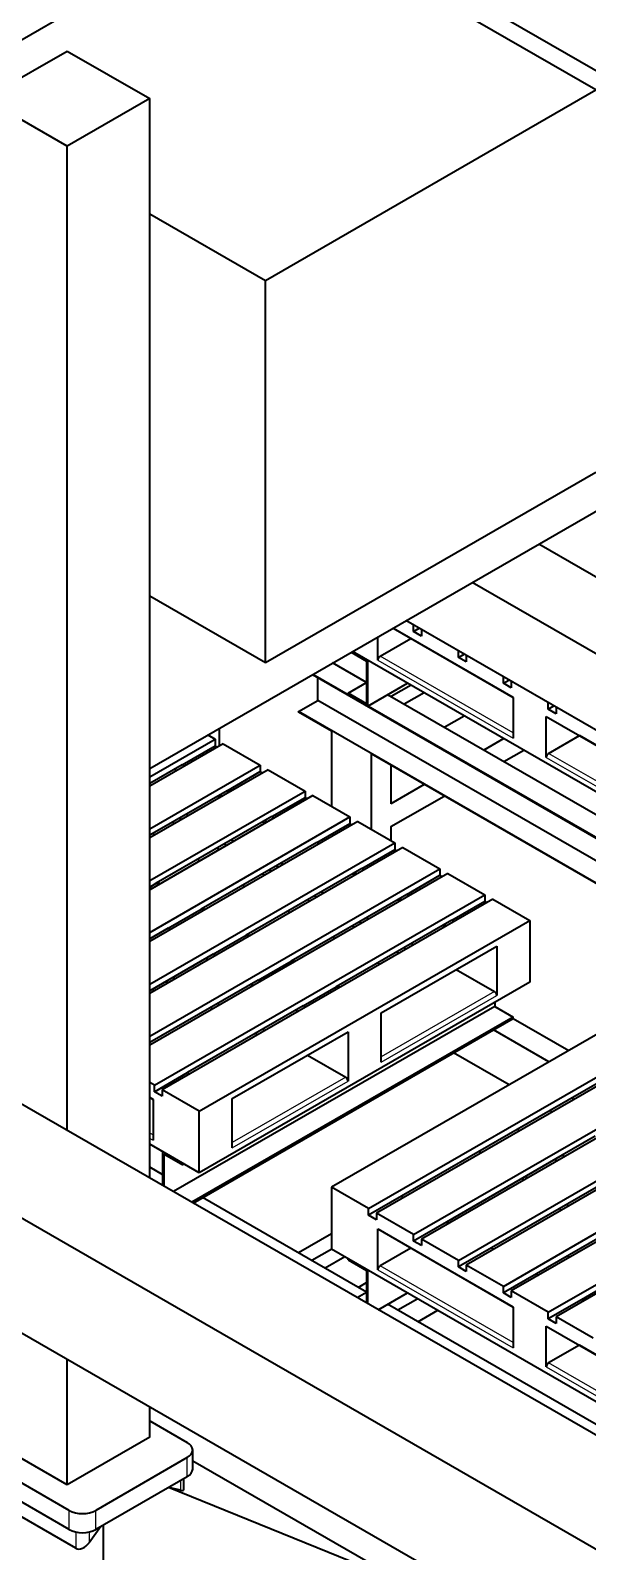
# Model space of a CAD drawing. Header units: millimetres. Extents: x 0 to 84100, y 0 to 59400.
# Drawn here: x 55771 to 56963, y 24066 to 27317 of the extents above; entities that cross this region are included whole.
import ezdxf

# ---------------------------------------------------------------- set-up
doc = ezdxf.new("R2010")
doc.units = ezdxf.units.MM
doc.header["$LTSCALE"] = 100
doc.layers.add('Visible (ISO)', color=7, linetype='Continuous', lineweight=35)
doc.layers.add('Visible Narrow (ISO)', color=7, linetype='Continuous', lineweight=25)

msp = doc.modelspace()

# ---------------------------------------------------------------- linework, layer by layer
at = {"layer": 'Visible (ISO)'}
for p, q in [((62213.72, 21056.92), (46374.53, 30178.1)), ((56026.54, 25739.67), (61559.65, 28925.97)), ((57071.3, 27178.92), (55708.34, 27963.8)), ((56274.02, 27596.98), (55566.92, 27189.79)), ((56981.13, 27189.79), (56274.02, 27596.98)), ((55672.98, 27171.16), (55849.76, 27272.96)), ((55849.76, 27272.96), (56026.54, 27171.16)), ((56274.02, 26782.59), (56981.13, 27189.79)), ((55849.76, 27069.36), (55672.98, 27171.16)), ((56026.54, 27171.16), (55849.76, 27069.36)), ((56026.54, 24864.19), (56026.54, 27171.16)), ((55849.76, 24965.99), (55849.76, 27069.36)), ((56026.54, 26925.11), (56274.02, 26782.59)), ((56792.57, 23933.48), (51795.68, 26811)), ((56274.02, 25965.04), (56274.02, 26782.59)), ((56981.13, 26372.24), (56274.02, 25965.04)), ((57263.97, 25985.57), (56858.76, 26218.91)), ((57263.97, 25985.58), (56858.77, 26218.92)), ((57263.97, 25822.06), (56716.79, 26137.16)), ((57263.97, 25822.05), (56716.79, 26137.15)), ((56274.02, 25965.04), (56026.54, 26107.56)), ((57263.97, 25658.54), (56574.82, 26055.4)), ((56590.81, 26032.29), (56590.81, 26046.19)), ((56514.44, 25970.81), (56514.44, 26020.63)), ((56519.39, 25979.38), (56585.15, 26017.25)), ((56547.13, 26039.46), (56804.35, 25891.33)), ((56585.15, 26017.57), (56585.15, 26017.25)), ((56585.15, 26017.25), (56585.43, 26017.41)), ((56804.35, 25891.02), (56585.15, 26017.25)), ((56590.81, 26032.29), (56602.88, 26039.24)), ((56607.78, 26022.52), (56590.81, 26032.29)), ((56607.78, 26036.42), (56607.78, 26022.52)), ((56457.69, 25987.95), (56490.4, 25969.12)), ((56460.53, 25989.59), (56493.23, 25970.76)), ((57263.97, 25526.92), (56460.53, 25989.59)), ((56601.04, 26008.41), (56600.77, 26008.26)), ((56686.97, 25976.91), (56686.97, 25990.81)), ((56686.97, 25976.91), (56699.04, 25983.86)), ((56703.95, 25981.04), (56703.95, 25967.14)), ((56490.39, 25923.15), (56417.78, 25964.97)), ((56490.4, 25969.12), (56490.4, 25877.55)), ((56493.23, 25872.65), (56493.23, 25970.76)), ((56664.74, 25971.42), (56665.01, 25971.58)), ((56672.19, 25967.44), (56671.92, 25967.28)), ((56703.95, 25967.14), (56686.97, 25976.91)), ((56700.59, 25951.09), (56700.31, 25950.93)), ((56374.64, 25940.13), (58466.06, 24735.76)), ((58466.06, 24736.58), (56375.35, 25940.53)), ((56386.45, 25884.9), (56386.45, 25933.32)), ((56450.8, 25900.36), (56490.4, 25923.16)), ((56493.23, 25872.65), (56578.41, 25921.71)), ((56585.59, 25917.57), (56542.83, 25892.95)), ((56783.14, 25921.54), (56783.14, 25935.43)), ((56783.14, 25921.54), (56795.21, 25928.49)), ((56800.11, 25911.76), (56783.14, 25921.54)), ((56800.11, 25925.66), (56800.11, 25911.76)), ((56344.74, 25860.88), (56386.45, 25884.9)), ((58507.77, 24663.31), (56386.45, 25884.9)), ((56490.4, 25877.55), (56450.8, 25900.36)), ((56450.8, 25897.09), (56450.8, 25900.36)), ((56450.8, 25897.09), (56493.23, 25872.65)), ((57186.19, 25522.47), (56535.65, 25897.09)), ((56613.98, 25901.22), (56571.23, 25876.6)), ((56785.71, 25901.75), (56785.99, 25901.91)), ((56804.35, 25891.33), (56804.35, 25803.86)), ((58466.06, 24639.29), (56344.74, 25860.88)), ((56344.74, 25860.06), (56344.74, 25860.88)), ((56415.45, 25819.34), (56344.74, 25860.06)), ((56656.63, 25827.42), (56699.38, 25852.04)), ((56875.07, 25763.14), (56875.07, 25850.61)), ((56875.07, 25850.61), (57164.98, 25683.66)), ((56879.31, 25866.16), (56879.31, 25880.06)), ((56879.31, 25866.16), (56891.37, 25873.11)), ((56896.28, 25856.38), (56879.31, 25866.16)), ((56896.28, 25870.28), (56896.28, 25856.38)), ((56175.03, 25825.18), (56175.03, 25787.22)), ((56415.45, 25819.34), (56415.45, 25658.54)), ((56026.54, 25721.25), (56166.54, 25801.87)), ((56183.51, 25792.1), (56026.54, 25701.7)), ((56095.83, 25747.26), (56166.54, 25787.98)), ((56150.55, 25811.08), (56166.54, 25801.87)), ((56166.54, 25801.87), (56166.54, 25787.98)), ((56166.54, 25787.98), (56171.45, 25785.15)), ((56183.51, 25792.1), (56262.71, 25746.5)), ((56784.24, 25803.18), (56741.48, 25778.56)), ((56880.02, 25771.71), (56945.78, 25809.58)), ((56945.78, 25809.9), (56945.78, 25809.58)), ((57164.98, 25683.35), (56945.78, 25809.58)), ((56500.3, 25770.48), (56500.3, 25609.68)), ((57362.97, 25273.7), (56500.3, 25770.48)), ((56784.07, 25754.03), (56826.83, 25778.65)), ((56095.83, 25747.26), (56026.54, 25707.35)), ((56026.54, 25610.49), (56262.71, 25746.5)), ((56279.68, 25736.72), (56026.54, 25590.95)), ((56080.22, 25738.26), (56085.12, 25735.44)), ((56100.74, 25744.43), (56095.83, 25747.26)), ((56192, 25691.88), (56262.71, 25732.6)), ((56262.71, 25746.5), (56262.71, 25732.6)), ((56262.71, 25732.6), (56267.61, 25729.77)), ((56279.68, 25736.72), (56358.88, 25691.12)), ((56542.73, 25746.04), (56542.73, 25664.1)), ((56192, 25691.88), (56026.54, 25596.59)), ((56026.54, 25499.74), (56358.88, 25691.12)), ((56196.9, 25689.05), (56192, 25691.88)), ((56358.88, 25691.12), (56358.88, 25677.22)), ((56613.87, 25705.07), (56542.73, 25664.1)), ((56375.85, 25681.34), (56026.54, 25480.19)), ((56173.2, 25681.05), (56178.11, 25678.23)), ((56176.38, 25682.88), (56181.29, 25680.06)), ((56288.17, 25636.5), (56358.88, 25677.22)), ((56358.88, 25677.22), (56363.78, 25674.4)), ((56375.85, 25681.34), (56455.04, 25635.74)), ((56542.73, 25615.05), (56656.47, 25680.55)), ((56026.54, 25388.98), (56455.04, 25635.74)), ((56472.01, 25625.97), (56026.54, 25369.43)), ((56288.17, 25636.5), (56040.68, 25493.98)), ((56075.31, 25624.68), (56080.21, 25621.86)), ((56094.69, 25630.19), (56089.78, 25633.01)), ((56105.4, 25642.01), (56110.3, 25639.18)), ((56269.37, 25625.68), (56274.27, 25622.85)), ((56272.55, 25627.51), (56277.45, 25624.68)), ((56293.07, 25633.68), (56288.17, 25636.5)), ((56384.33, 25581.12), (56455.04, 25621.84)), ((56455.04, 25635.74), (56455.04, 25621.84)), ((56455.04, 25621.84), (56459.95, 25619.02)), ((56472.01, 25625.97), (56551.21, 25580.36)), ((56037.79, 25597.43), (56032.88, 25600.25)), ((56542.73, 25615.05), (56542.73, 25585.25)), ((56026.54, 25278.22), (56551.21, 25580.36)), ((56568.18, 25570.59), (56026.54, 25258.68)), ((56384.33, 25581.12), (56136.85, 25438.6)), ((56171.48, 25569.3), (56176.38, 25566.48)), ((56190.85, 25574.81), (56185.95, 25577.64)), ((56201.57, 25586.63), (56206.47, 25583.81)), ((56389.24, 25578.3), (56384.33, 25581.12)), ((56480.5, 25525.74), (56551.21, 25566.46)), ((56551.21, 25580.36), (56551.21, 25566.46)), ((56551.21, 25566.46), (56556.11, 25563.64)), ((56568.18, 25570.59), (56647.38, 25524.98)), ((56026.54, 25167.46), (56647.38, 25524.98)), ((56133.95, 25542.05), (56129.05, 25544.87)), ((56480.5, 25525.74), (56233.01, 25383.22)), ((56297.73, 25531.25), (56302.64, 25528.43)), ((56309.38, 25537.96), (56309.38, 25532.31)), ((56485.4, 25522.92), (56480.5, 25525.74)), ((56647.38, 25524.98), (56647.38, 25511.08)), ((56664.35, 25515.21), (56026.54, 25147.92)), ((56026.54, 25485.84), (56040.68, 25493.98)), ((56040.68, 25493.98), (56045.58, 25491.16)), ((56048.77, 25492.99), (56043.87, 25495.82)), ((56267.64, 25513.92), (56272.55, 25511.1)), ((56287.02, 25519.43), (56282.12, 25522.26)), ((56461.7, 25514.92), (56466.61, 25512.09)), ((56464.88, 25516.75), (56469.79, 25513.93)), ((56576.67, 25470.36), (56647.38, 25511.08)), ((56647.38, 25511.08), (56652.28, 25508.26)), ((56664.35, 25515.21), (56743.54, 25469.6)), ((56036.44, 25062.41), (56743.54, 25469.6)), ((56760.51, 25459.83), (56053.41, 25052.63)), ((56230.12, 25486.67), (56225.22, 25489.49)), ((56576.67, 25470.36), (56329.18, 25327.84)), ((56383.18, 25464.06), (56378.28, 25466.88)), ((56393.9, 25475.87), (56398.8, 25473.05)), ((56557.87, 25459.54), (56562.77, 25456.72)), ((56561.05, 25461.37), (56565.95, 25458.55)), ((56581.57, 25467.54), (56576.67, 25470.36)), ((56743.54, 25469.6), (56743.54, 25455.7)), ((56760.51, 25459.83), (56839.71, 25414.22)), ((56066.14, 25397.88), (56136.85, 25438.6)), ((56136.85, 25438.6), (56141.75, 25435.78)), ((56144.94, 25437.62), (56140.04, 25440.44)), ((56326.29, 25431.29), (56321.38, 25434.11)), ((56363.81, 25458.55), (56368.71, 25455.72)), ((56672.83, 25414.98), (56743.54, 25455.7)), ((56743.54, 25455.7), (56748.45, 25452.88)), ((56066.14, 25397.88), (56026.54, 25375.08)), ((56071.04, 25395.06), (56066.14, 25397.88)), ((56132.6, 25007.03), (56839.71, 25414.22)), ((56672.83, 25414.98), (56425.35, 25272.47)), ((56459.98, 25403.17), (56464.88, 25400.34)), ((56479.35, 25408.68), (56474.45, 25411.5)), ((56490.06, 25420.49), (56494.97, 25417.67)), ((56654.04, 25404.16), (56658.94, 25401.34)), ((56657.22, 25405.99), (56662.12, 25403.17)), ((56677.74, 25412.16), (56672.83, 25414.98)), ((56839.71, 25414.22), (56839.71, 25282.6)), ((56162.3, 25342.5), (56233.01, 25383.22)), ((56233.01, 25383.22), (56237.92, 25380.4)), ((56241.11, 25382.24), (56236.2, 25385.06)), ((56422.45, 25375.91), (56417.55, 25378.74)), ((56586.23, 25365.11), (56591.13, 25362.29)), ((56162.3, 25342.5), (56026.54, 25264.32)), ((56151.31, 25330.53), (56146.41, 25333.35)), ((56146.69, 25333.51), (56151.59, 25330.69)), ((56167.2, 25339.68), (56162.3, 25342.5)), ((56337.27, 25326.86), (56332.37, 25329.68)), ((56521.51, 25217.09), (56769, 25359.61)), ((56556.14, 25347.79), (56561.05, 25344.96)), ((56575.52, 25353.3), (56570.61, 25356.12)), ((56769, 25359.61), (56769, 25254.14)), ((62213.72, 21301.23), (55266.4, 25301.93)), ((56258.47, 25287.13), (56329.18, 25327.84)), ((56329.18, 25327.84), (56334.08, 25325.02)), ((56518.62, 25320.53), (56513.72, 25323.36)), ((56682.4, 25309.74), (56764.05, 25262.72)), ((56258.47, 25287.13), (56026.54, 25153.57)), ((56033.61, 25268.39), (56033.61, 25262.75)), ((56064.99, 25280.82), (56060.08, 25283.64)), ((56075.7, 25292.63), (56080.6, 25289.81)), ((56839.71, 25282.6), (56132.6, 24875.4)), ((56247.48, 25275.15), (56242.58, 25277.97)), ((56242.85, 25278.13), (56247.75, 25275.31)), ((56263.37, 25284.3), (56258.47, 25287.13)), ((56354.63, 25231.75), (56425.35, 25272.47)), ((56425.35, 25272.47), (56430.25, 25269.64)), ((56433.44, 25271.48), (56428.54, 25274.3)), ((56354.63, 25231.75), (56107.15, 25089.23)), ((56171.87, 25237.25), (56176.77, 25234.43)), ((56359.54, 25228.92), (56354.63, 25231.75)), ((57122.55, 25251.35), (56415.45, 24844.15)), ((56764.76, 25239.44), (56764.76, 25230.93)), ((56764.76, 25230.93), (56077.23, 24835)), ((56804.35, 25208.12), (56116.83, 24812.2)), ((56119.66, 24810.57), (56804.35, 25204.85)), ((56161.15, 25225.44), (56156.25, 25228.26)), ((56343.65, 25219.77), (56338.74, 25222.6)), ((56339.02, 25222.75), (56343.92, 25219.93)), ((56494.64, 24798.54), (57201.75, 25205.74)), ((56521.51, 25111.62), (56521.51, 25217.09)), ((56764.76, 25230.93), (56804.35, 25208.12)), ((56804.35, 25204.85), (56804.35, 25208.12)), ((56804.35, 25204.85), (56923.09, 25136.48)), ((56203.31, 25033.85), (56450.8, 25176.37)), ((56257.32, 25170.06), (56252.42, 25172.88)), ((56268.03, 25181.88), (56272.94, 25179.05)), ((56450.8, 25176.37), (56450.8, 25070.9)), ((57218.72, 25195.97), (56511.61, 24788.77)), ((56880.66, 25112.05), (56761.93, 25180.42)), ((56590.81, 24743.17), (57297.92, 25150.36)), ((57314.89, 25140.59), (56607.78, 24733.39)), ((57131.04, 25151.12), (56883.55, 25008.6)), ((56364.2, 25126.5), (56445.85, 25079.48)), ((56795.48, 25063), (56676.75, 25131.37)), ((56036.44, 25048.51), (56107.15, 25089.23)), ((56107.15, 25089.23), (56112.05, 25086.4)), ((56686.97, 24687.79), (57394.08, 25094.98)), ((57411.05, 25085.21), (56703.95, 24678.01)), ((56036.44, 25062.41), (56026.54, 25068.11)), ((56036.44, 25048.51), (56036.44, 25062.41)), ((56053.41, 25038.74), (56036.44, 25048.51)), ((56132.6, 25007.03), (56053.41, 25052.63)), ((56053.41, 25052.63), (56053.41, 25038.74)), ((56783.14, 24632.41), (57490.25, 25039.6)), ((56026.54, 25036.22), (56033.61, 25032.15)), ((56033.61, 25031.84), (56026.54, 25035.91)), ((56033.61, 25032.15), (56033.61, 24944.67)), ((56132.6, 24875.4), (56132.6, 25007.03)), ((56203.31, 24928.39), (56203.31, 25033.85)), ((57507.22, 25029.83), (56800.11, 24622.64)), ((56883.55, 25008.6), (56812.84, 24967.88)), ((56883.55, 25008.6), (56888.45, 25005.78)), ((56929.33, 25034.97), (56934.24, 25032.14)), ((56879.31, 24577.03), (57586.41, 24984.23)), ((57603.39, 24974.45), (56896.28, 24567.26)), ((56812.84, 24967.88), (56565.35, 24825.37)), ((56817.74, 24965.06), (56812.84, 24967.88)), ((56979.72, 24953.22), (56909.01, 24912.51)), ((56132.6, 24875.4), (56026.54, 24936.48)), ((56054.82, 24920.19), (56097.25, 24895.76)), ((56054.82, 24847.91), (56054.82, 24920.19)), ((56057.65, 24846.28), (56057.65, 24915.3)), ((56057.65, 24915.3), (56097.25, 24892.49)), ((56909.01, 24912.51), (56661.52, 24769.99)), ((56733.64, 24916.63), (56733.64, 24922.28)), ((56913.91, 24909.68), (56909.01, 24912.51)), ((56054.82, 24870.95), (56026.54, 24887.24)), ((56097.25, 24892.49), (56097.25, 24895.76)), ((56097.25, 24892.49), (56100.09, 24894.13)), ((56893.39, 24903.51), (56898.29, 24900.69)), ((56494.64, 24798.54), (56415.45, 24844.15)), ((56415.45, 24844.15), (56415.45, 24712.52)), ((57005.17, 24857.13), (56757.69, 24714.61)), ((56827.31, 24859.81), (56822.41, 24862.63)), ((56832.64, 24862.88), (56832.64, 24868.53)), ((56490.39, 24620.13), (56139.67, 24822.09)), ((56565.35, 24825.37), (56494.64, 24784.65)), ((56565.35, 24825.37), (56570.26, 24822.54)), ((56494.64, 24784.65), (56494.64, 24798.54)), ((56511.61, 24774.87), (56494.64, 24784.65)), ((56590.81, 24743.17), (56511.61, 24788.77)), ((56511.61, 24788.77), (56511.61, 24774.87)), ((57101.34, 24801.75), (56853.85, 24659.23)), ((56907.86, 24795.44), (56902.96, 24798.26)), ((56918.57, 24807.26), (56923.47, 24804.43)), ((56415.45, 24744.53), (56344.9, 24703.91)), ((56514.44, 24667.78), (56514.44, 24755.26)), ((56514.44, 24755.26), (56804.35, 24588.31)), ((56661.52, 24769.99), (56590.81, 24729.27)), ((56661.52, 24769.99), (56666.42, 24767.16)), ((57197.51, 24746.37), (56950.02, 24603.85)), ((56415.94, 24712.24), (56373.18, 24687.62)), ((56415.45, 24712.52), (57263.97, 24223.89)), ((56585.15, 24714.22), (56519.39, 24676.35)), ((56585.15, 24714.54), (56585.15, 24714.22)), ((56585.15, 24714.22), (56585.43, 24714.38)), ((56804.35, 24587.99), (56585.15, 24714.22)), ((56590.81, 24729.27), (56590.81, 24743.17)), ((56607.78, 24719.49), (56590.81, 24729.27)), ((56686.97, 24687.79), (56607.78, 24733.39)), ((56607.78, 24733.39), (56607.78, 24719.49)), ((56757.69, 24714.61), (56686.97, 24673.89)), ((56757.69, 24714.61), (56762.59, 24711.78)), ((56444.33, 24695.89), (56401.58, 24671.27)), ((56450.8, 24692.17), (56493.23, 24667.73)), ((56450.8, 24688.89), (56450.8, 24692.17)), ((56450.8, 24688.89), (56490.4, 24666.09)), ((56601.04, 24705.39), (56600.77, 24705.23)), ((56686.97, 24673.89), (56686.97, 24687.79)), ((56924.6, 24694.32), (56919.7, 24697.15)), ((56490.4, 24666.09), (56490.4, 24597.07)), ((56493.23, 24595.45), (56493.23, 24667.73)), ((56664.74, 24668.39), (56665.01, 24668.55)), ((56686.99, 24655.89), (56686.72, 24655.74)), ((56703.95, 24664.12), (56686.97, 24673.89)), ((56783.14, 24632.41), (56703.95, 24678.01)), ((56703.95, 24678.01), (56703.95, 24664.12)), ((56853.85, 24659.23), (56783.14, 24618.51)), ((56853.85, 24659.23), (56858.76, 24656.41)), ((56470.38, 24608.6), (56490.4, 24620.13)), ((56472.78, 24630.27), (56490.4, 24640.41)), ((56515.64, 24582.54), (56578.41, 24618.68)), ((56729.31, 24631.21), (56729.58, 24631.37)), ((56783.14, 24618.51), (56783.14, 24632.41)), ((56800.11, 24608.74), (56783.14, 24618.51)), ((56879.31, 24577.03), (56800.11, 24622.64)), ((56800.11, 24622.64), (56800.11, 24608.74)), ((57186.19, 24219.44), (56535.65, 24594.06)), ((56600.39, 24606.02), (56557.63, 24581.4)), ((56600.23, 24556.88), (56642.98, 24581.5)), ((56804.35, 24588.31), (56804.35, 24500.83)), ((56950.02, 24603.85), (56879.31, 24563.13)), ((56950.02, 24603.85), (56954.92, 24601.03)), ((56879.31, 24563.13), (56879.31, 24577.03)), ((56896.28, 24553.36), (56879.31, 24563.13)), ((56975.47, 24521.65), (56896.28, 24567.26)), ((56896.28, 24567.26), (56896.28, 24553.36)), ((56875.07, 24460.11), (56875.07, 24547.59)), ((56875.07, 24547.59), (57164.98, 24380.64)), ((56945.78, 24506.55), (56880.02, 24468.68)), ((56945.78, 24506.87), (56945.78, 24506.55)), ((57164.98, 24380.32), (56945.78, 24506.55)), ((55849.76, 24207.95), (55849.76, 24476.41)), ((56026.54, 24309.75), (56026.54, 24374.61)), ((56026.54, 24345.14), (56106.79, 24298.92)), ((55854.36, 24153.56), (55592.73, 24304.22)), ((55849.76, 24207.95), (55672.98, 24309.75)), ((56026.54, 24309.75), (55849.76, 24207.95)), ((55854.36, 24112.68), (55592.73, 24263.34)), ((56106.79, 24266.35), (55910.93, 24153.56)), ((56118.51, 24241.76), (56118.51, 24282.64)), ((56118.51, 24259.81), (56578.08, 23995.17)), ((56106.79, 24225.47), (55910.93, 24112.68)), ((55868.5, 24072.68), (55606.87, 24223.34)), ((56578.08, 23995.17), (56066.48, 24202.25)), ((56092.65, 24196.92), (56067.45, 24202.81)), ((56098.51, 24220.7), (56098.51, 24196.97)), ((55921.99, 24119.05), (55896.78, 24084.13)), ((55927.54, 23620.55), (55927.54, 24122.25))]:
    msp.add_line(p, q, dxfattribs=at)
for centre, major_axis, ratio, start_param, end_param in [((56519.39, 25973.66), (3.49, 6.07), 0.5780931, 0.7834645, 2.3542608), ((56880.02, 25765.99), (3.49, 6.07), 0.5780931, 0.7834645, 2.3542608), ((56764.05, 25256.99), (3.49, -6.07), 0.5780931, 0.7873319, 2.3581282), ((56445.85, 25073.75), (3.49, -6.07), 0.5780931, 0.7873319, 2.3581282), ((56519.39, 24670.63), (3.49, 6.07), 0.5780931, 0.7834645, 2.3542608), ((56880.02, 24462.96), (3.49, 6.07), 0.5780931, 0.7834645, 2.3542608), ((56078.51, 24282.64), (40, 0), 0.5758617, 5.4977871, 7.0685835), ((56078.51, 24241.76), (40, 0), 0.5758617, 5.4977871, 6.2831853), ((56078.51, 24205.07), (19.96, -8.29), 0.1464619, 5.5585216, 6.3439198), ((55882.64, 24169.84), (-40, 0), 0.5758617, 0.7853982, 2.3561945), ((55882.64, 24128.97), (-40, 0), 0.5758617, 0.7853982, 2.3561945), ((55882.64, 24092.27), (15.79, 18.43), 0.6660278, 3.266277, 4.8370733)]:
    msp.add_ellipse(centre, major_axis=major_axis, ratio=ratio, start_param=start_param, end_param=end_param, dxfattribs=at)
at = {"layer": 'Visible Narrow (ISO)'}
for p, q in [((56804.35, 25815.28), (56519.39, 25979.38)), ((56514.44, 25970.81), (56804.35, 25803.86)), ((56875.07, 25763.14), (57164.98, 25596.19)), ((57164.98, 25607.61), (56880.02, 25771.71)), ((56171.16, 25679.88), (56176.06, 25677.05)), ((56267.33, 25624.5), (56272.23, 25621.67)), ((56459.66, 25513.74), (56464.56, 25510.92)), ((56555.83, 25458.36), (56560.73, 25455.54)), ((56651.99, 25402.98), (56656.9, 25400.16)), ((56764.05, 25262.72), (56521.51, 25123.05)), ((56521.51, 25111.62), (56769, 25254.14)), ((56445.85, 25079.48), (56203.31, 24939.81)), ((56203.31, 24928.39), (56450.8, 25070.9)), ((56033.61, 24956.1), (56026.54, 24960.17)), ((56026.54, 24948.75), (56033.61, 24944.67)), ((56514.44, 24667.78), (56804.35, 24500.83)), ((56804.35, 24512.25), (56519.39, 24676.35)), ((56875.07, 24460.11), (57164.98, 24293.16)), ((57164.98, 24304.58), (56880.02, 24468.68)), ((56106.79, 24225.47), (56106.79, 24266.35)), ((56092.65, 24217.33), (56092.65, 24196.92)), ((55854.36, 24112.68), (55854.36, 24153.56)), ((55910.93, 24112.68), (55910.93, 24153.56)), ((55868.5, 24107.42), (55868.5, 24072.68)), ((55896.78, 24107.42), (55896.78, 24084.13))]:
    msp.add_line(p, q, dxfattribs=at)

doc.saveas('drawing.dxf')
